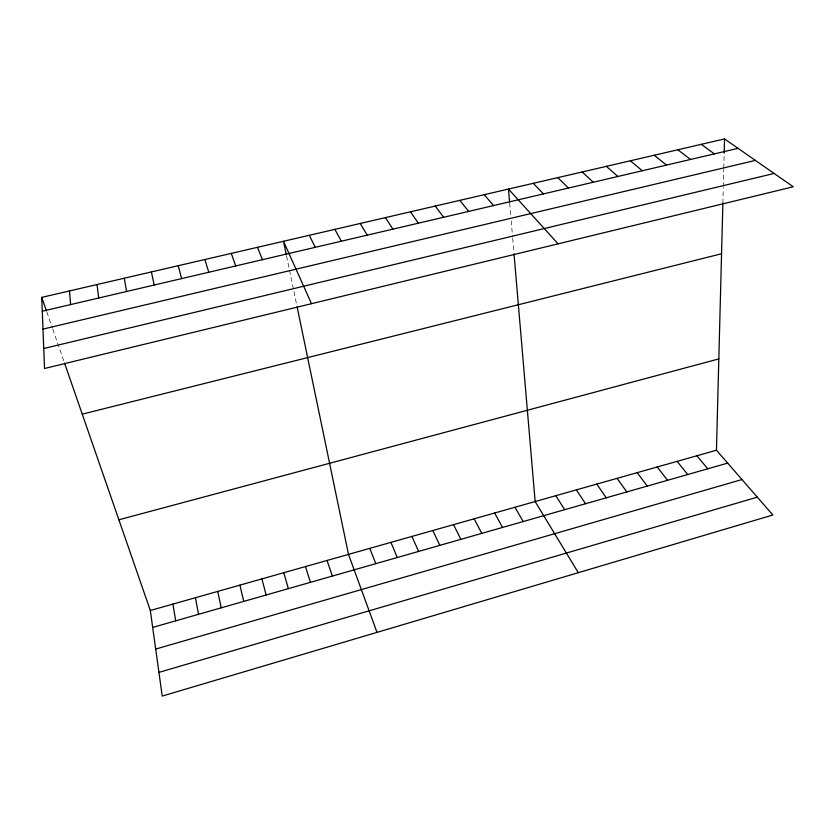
<?xml version="1.0" encoding="UTF-8"?>
<svg xmlns="http://www.w3.org/2000/svg" width="835" height="835" viewBox="0 0 835 835"><rect width="100%" height="100%" fill="white"/><g stroke="black" fill="none" stroke-linecap="round" stroke-linejoin="round"><path stroke-width="0.63" stroke-dasharray="4.17 3.13" d="M722.88 203.093L723.277 187.791M723.308 186.518L723.757 169.202M723.788 167.96L724.185 152.878M46.875 312.144L52.365 327.978M52.782 329.178L64.138 361.92M286.541 255.959L296.822 305.506M509.684 203.135L510.769 215.868M511.197 220.847L512.575 237.067M512.69 238.351L513.89 252.473"/><path stroke-width="1.25" d="M64.556 363.152L150.331 610.489L162.22 696.066L772.834 514.997L716.451 450.222L722.88 203.093M724.185 152.878L724.54 138.934L41.75 297.375L44.526 368.486L793.25 186.769L724.54 138.934M158.932 672.373L757.303 497.159M155.696 649.056L741.971 479.54M152.68 627.419L727.671 463.112M150.331 610.489L716.451 450.222M118.873 519.788L718.831 358.914M82.247 414.16L721.555 253.756M43.744 348.529L774.128 173.45M42.992 329.094L755.383 160.404M42.293 311.225L738.057 148.338M701.275 144.33L714.395 153.88M677.832 149.778L690.545 159.464M654.202 155.258L666.507 165.09M630.383 160.779L642.282 170.757M606.387 166.353L617.858 176.477M582.193 171.968L593.247 182.239M557.822 177.625L568.437 188.052M533.252 183.324L543.428 193.908M558.104 243.841L508.484 189.065L509.569 201.861M484.258 194.691L493.548 205.587M696.828 455.774L707.767 468.8M677.081 461.369L687.737 474.53M459.845 200.358L468.675 211.401M657.197 466.995L667.572 480.292M637.188 472.662L647.271 486.085M435.233 206.068L443.615 217.267M617.055 478.361L626.834 491.93M410.444 211.819L418.356 223.185M596.774 484.102L606.262 497.806M576.369 489.884L585.554 503.724M385.446 217.622L392.888 229.145M555.828 495.698L564.71 509.684M578.279 572.685L535.152 501.553L514.005 253.756M360.261 223.467L367.223 235.157M514.944 507.273L523.211 521.541M494.612 513.024L502.566 527.438M334.877 229.354L341.348 241.211M474.144 518.817L481.785 533.377M453.551 524.651L460.868 539.358M309.284 235.293L315.265 247.317M432.812 530.517L439.805 545.37M311.497 303.689L283.493 241.273L286.29 254.738M411.937 536.425L418.606 551.434M390.937 542.374L397.262 557.529M257.493 247.306L262.451 259.685M369.78 548.365L375.781 563.667M377.002 632.377L348.498 554.388L297.083 306.737M231.285 253.391L235.72 265.947M41.75 297.375L46.447 310.912M327.059 560.462L332.372 576.077M305.485 566.568L310.443 582.339M204.867 259.518L208.771 272.252M283.775 572.716L288.367 588.644M261.908 578.905L266.146 595M178.231 265.697L181.602 278.619M239.895 585.137L243.757 601.388M151.375 271.928L154.204 285.027M217.726 591.41L221.233 607.828M195.421 597.724L198.542 614.32M124.311 278.212L126.576 291.498M172.949 604.081L175.694 620.843M97.017 284.547L98.718 298.022M69.493 290.935L70.62 304.598"/></g></svg>
